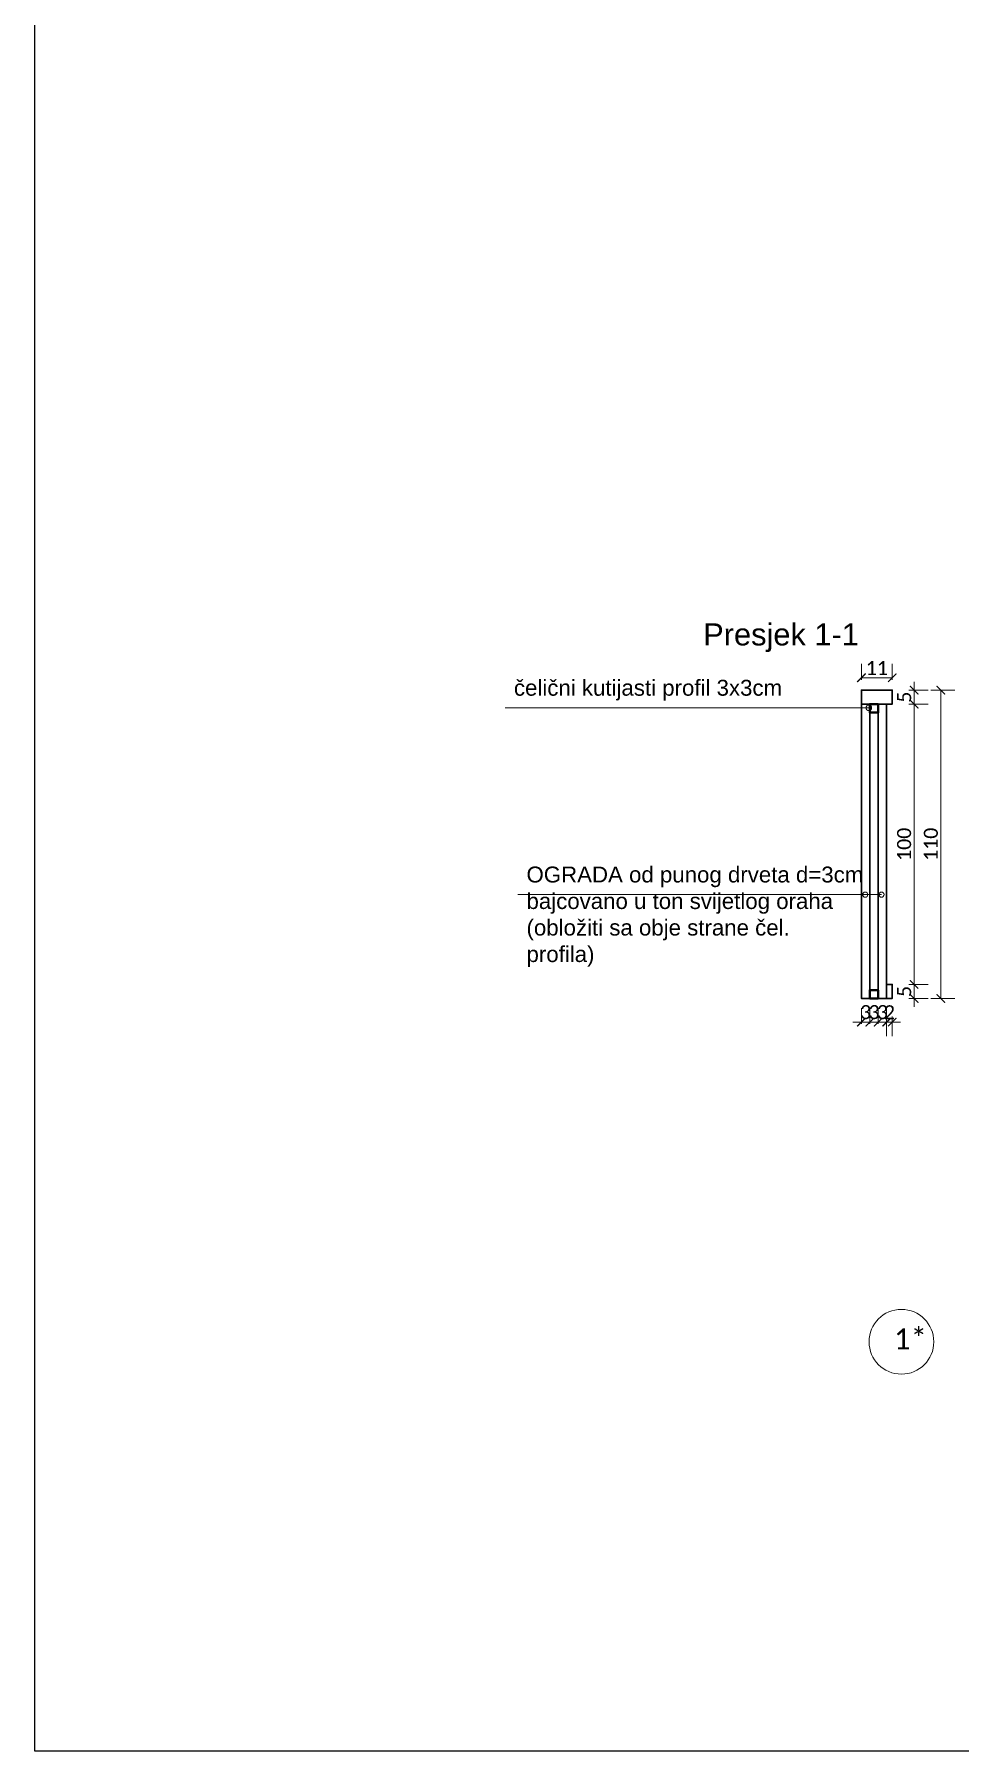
# Model space of a CAD drawing. Header units: centimetres. Extents: x -26724 to 60145, y -23645 to 6771.
# Drawn here: x 13347 to 13677, y 81 to 693 of the extents above; entities that cross this region are included whole.
import ezdxf

# ---------------------------------------------------------------- set-up
doc = ezdxf.new("R2010")
doc.units = ezdxf.units.CM
for name, color, linetype, lineweight in [('2.IZGLED', 7, 'Continuous', 13), ('4.KOTE', 88, 'Continuous', 15), ('kote', 7, 'Continuous', 20), ('zid', 7, 'Continuous', 40)]:
    doc.layers.add(name, color=color, linetype=linetype, lineweight=lineweight)
doc.layers.add('3.IZGLED 2', color=7, linetype='Continuous', lineweight=9, true_color=0x4a4a4a)
doc.layers.add('IZGLED 2', color=253, linetype='Continuous', lineweight=9, true_color=0x828282)
doc.layers.add('tekst @ 50', color=7, linetype='Continuous')
doc.styles.add('0.15', font='arial.ttf', dxfattribs={"height": 0.15})
doc.styles.add('Notes', font='arial.ttf', dxfattribs={"height": 3})
doc.styles.get("Standard").update_dxf_attribs({"font": 'calibri.ttf'})
doc.dimstyles.new('ja 1 30 izgledi zidova', dxfattribs={"dimtxt": 5, "dimasz": 3, "dimexe": 5, "dimexo": 5, "dimgap": 1, "dimtad": 1, "dimdec": 0, "dimtxsty": 'Standard', "dimblk": 'ARCHTICK', "dimcen": 2.5, "dimclrd": 256, "dimclrt": 7, "dimadec": 0, "dimazin": 0, "dimtfac": 1, "dimtdec": 0, "dimtix": 1, "dimtmove": 1, "dimatfit": 3, "dimldrblk": 'ARCHTICK', "dimfxl": 5, "dimfxlon": 1, "dimlwd": 0, "dimlwe": 9, "dimarcsym": 0})

# ---------------------------------------------------------------- blocks, each defined once
blk = doc.blocks.new('_ArchTick')
at = {"color": 0, "linetype": 'ByBlock', "const_width": 0.15}
blk.add_lwpolyline([(-0.5, -0.5), (0.5, 0.5)], dxfattribs=at)
blk = doc.blocks.new('*D315')
at = {"layer": '4.KOTE', "lineweight": 0, "transparency": 16777216}
for p, q in [((13660.42, 459.09), (13660.42, 462.09)), ((13660.42, 459.09), (13660.42, 454.09)), ((13660.42, 454.09), (13660.42, 451.09))]:
    blk.add_line(p, q, dxfattribs=at)
at = {"layer": '4.KOTE', "color": 0, "lineweight": 9, "transparency": 16777216}
for p, q in [((13658.54, 459.09), (13665.42, 459.09)), ((13658.54, 454.09), (13665.42, 454.09))]:
    blk.add_line(p, q, dxfattribs=at)
at = {"layer": 'Defpoints', "color": 0, "transparency": 16777216}
for p in [(13652.62, 459.09, 13.5), (13652.62, 454.09, 13.5), (13660.42, 454.09)]:
    blk.add_point(p, dxfattribs=at)
at = {"layer": '4.KOTE', "lineweight": 0, "transparency": 16777216, "xscale": 3, "yscale": 3, "zscale": 3}
for p, rotation in [((13660.42, 459.09), 270), ((13660.42, 454.09), 90)]:
    blk.add_blockref('_ArchTick', p, dxfattribs=dict(at, rotation=rotation))
at = {"layer": '4.KOTE', "color": 7, "transparency": 16777216, "insert": (13656.89, 456.59), "char_height": 5, "attachment_point": 5, "rotation": 90}
blk.add_mtext('5', dxfattribs=at)
blk = doc.blocks.new('*D316')
at = {"layer": '4.KOTE', "color": 0, "lineweight": 9, "transparency": 16777216}
for p, q in [((13658.54, 454.09), (13665.42, 454.09)), ((13658.54, 354.09), (13665.42, 354.09))]:
    blk.add_line(p, q, dxfattribs=at)
at = {"layer": '4.KOTE', "lineweight": 0, "transparency": 16777216}
blk.add_line((13660.42, 454.09), (13660.42, 354.09), dxfattribs=at)
at = {"layer": 'Defpoints', "color": 0, "transparency": 16777216}
for p in [(13652.62, 454.09, 13.5), (13652.62, 354.09, 13.5), (13660.42, 354.09)]:
    blk.add_point(p, dxfattribs=at)
at = {"layer": '4.KOTE', "lineweight": 0, "transparency": 16777216, "xscale": 3, "yscale": 3, "zscale": 3}
for p, rotation in [((13660.42, 454.09), 90), ((13660.42, 354.09), 270)]:
    blk.add_blockref('_ArchTick', p, dxfattribs=dict(at, rotation=rotation))
at = {"layer": '4.KOTE', "color": 7, "transparency": 16777216, "insert": (13656.86, 404.09), "char_height": 5, "attachment_point": 5, "rotation": 90}
blk.add_mtext('100', dxfattribs=at)
blk = doc.blocks.new('*D317')
at = {"layer": '4.KOTE', "lineweight": 0, "transparency": 16777216}
for p, q in [((13660.42, 354.09), (13660.42, 357.09)), ((13660.42, 354.09), (13660.42, 349.09)), ((13660.42, 349.09), (13660.42, 346.09))]:
    blk.add_line(p, q, dxfattribs=at)
at = {"layer": '4.KOTE', "color": 0, "lineweight": 9, "transparency": 16777216}
for p, q in [((13658.54, 354.09), (13665.42, 354.09)), ((13658.54, 349.09), (13665.42, 349.09))]:
    blk.add_line(p, q, dxfattribs=at)
at = {"layer": 'Defpoints', "color": 0, "transparency": 16777216}
for p in [(13652.62, 354.09, 13.5), (13652.62, 349.09, 13.5), (13660.42, 349.09)]:
    blk.add_point(p, dxfattribs=at)
at = {"layer": '4.KOTE', "lineweight": 0, "transparency": 16777216, "xscale": 3, "yscale": 3, "zscale": 3}
for p, rotation in [((13660.42, 354.09), 270), ((13660.42, 349.09), 90)]:
    blk.add_blockref('_ArchTick', p, dxfattribs=dict(at, rotation=rotation))
at = {"layer": '4.KOTE', "color": 7, "transparency": 16777216, "insert": (13656.89, 351.59), "char_height": 5, "attachment_point": 5, "rotation": 90}
blk.add_mtext('5', dxfattribs=at)
blk = doc.blocks.new('*D318')
at = {"layer": '4.KOTE', "color": 0, "lineweight": 9, "transparency": 16777216}
for p, q in [((13647.62, 340.99), (13647.62, 345.64)), ((13650.62, 340.99), (13650.62, 345.64))]:
    blk.add_line(p, q, dxfattribs=at)
at = {"layer": '4.KOTE', "lineweight": 0, "transparency": 16777216}
for p, q in [((13647.62, 340.64), (13644.62, 340.64)), ((13650.62, 340.64), (13647.62, 340.64)), ((13650.62, 340.64), (13653.62, 340.64))]:
    blk.add_line(p, q, dxfattribs=at)
at = {"layer": 'Defpoints', "color": 0, "transparency": 16777216}
for p in [(13647.62, 340.64), (13647.62, 338.55, 13.5), (13650.62, 338.55, 13.5)]:
    blk.add_point(p, dxfattribs=at)
at = {"layer": '4.KOTE', "lineweight": 0, "transparency": 16777216, "xscale": 3, "yscale": 3, "zscale": 3}
blk.add_blockref('_ArchTick', (13647.62, 340.64), dxfattribs=at)
at = {"layer": '4.KOTE', "lineweight": 0, "transparency": 16777216, "xscale": 3, "yscale": 3, "zscale": 3, "rotation": 180}
blk.add_blockref('_ArchTick', (13650.62, 340.64), dxfattribs=at)
at = {"layer": '4.KOTE', "color": 7, "transparency": 16777216, "insert": (13649.12, 344.2), "char_height": 5, "attachment_point": 5}
blk.add_mtext('3', dxfattribs=at)
blk = doc.blocks.new('*D1210')
at = {"layer": '4.KOTE', "color": 0, "lineweight": 9, "transparency": 16777216}
for p, q in [((13644.62, 340.05), (13644.62, 345.64)), ((13647.62, 340.05), (13647.62, 345.64))]:
    blk.add_line(p, q, dxfattribs=at)
at = {"layer": '4.KOTE', "lineweight": 0, "transparency": 16777216}
for p, q in [((13644.62, 340.64), (13641.62, 340.64)), ((13647.62, 340.64), (13644.62, 340.64)), ((13647.62, 340.64), (13650.62, 340.64))]:
    blk.add_line(p, q, dxfattribs=at)
at = {"layer": 'Defpoints', "color": 0, "transparency": 16777216}
for p in [(13644.62, 340.64), (13644.62, 336.55, 13.5), (13647.62, 336.55, 13.5)]:
    blk.add_point(p, dxfattribs=at)
at = {"layer": '4.KOTE', "lineweight": 0, "transparency": 16777216, "xscale": 3, "yscale": 3, "zscale": 3}
blk.add_blockref('_ArchTick', (13644.62, 340.64), dxfattribs=at)
at = {"layer": '4.KOTE', "lineweight": 0, "transparency": 16777216, "xscale": 3, "yscale": 3, "zscale": 3, "rotation": 180}
blk.add_blockref('_ArchTick', (13647.62, 340.64), dxfattribs=at)
at = {"layer": '4.KOTE', "color": 7, "transparency": 16777216, "insert": (13646.12, 344.2), "char_height": 5, "attachment_point": 5}
blk.add_mtext('3', dxfattribs=at)
blk = doc.blocks.new('*D1211')
at = {"layer": '4.KOTE', "color": 0, "lineweight": 9, "transparency": 16777216}
for p, q in [((13641.62, 340.05), (13641.62, 345.64)), ((13644.62, 340.05), (13644.62, 345.64))]:
    blk.add_line(p, q, dxfattribs=at)
at = {"layer": '4.KOTE', "lineweight": 0, "transparency": 16777216}
for p, q in [((13641.62, 340.64), (13638.62, 340.64)), ((13644.62, 340.64), (13641.62, 340.64)), ((13644.62, 340.64), (13647.62, 340.64))]:
    blk.add_line(p, q, dxfattribs=at)
at = {"layer": 'Defpoints', "color": 0, "transparency": 16777216}
for p in [(13641.62, 340.64), (13641.62, 336.55, 13.5), (13644.62, 336.55, 13.5)]:
    blk.add_point(p, dxfattribs=at)
at = {"layer": '4.KOTE', "lineweight": 0, "transparency": 16777216, "xscale": 3, "yscale": 3, "zscale": 3}
blk.add_blockref('_ArchTick', (13641.62, 340.64), dxfattribs=at)
at = {"layer": '4.KOTE', "lineweight": 0, "transparency": 16777216, "xscale": 3, "yscale": 3, "zscale": 3, "rotation": 180}
blk.add_blockref('_ArchTick', (13644.62, 340.64), dxfattribs=at)
at = {"layer": '4.KOTE', "color": 7, "transparency": 16777216, "insert": (13643.12, 344.2), "char_height": 5, "attachment_point": 5}
blk.add_mtext('3', dxfattribs=at)
blk = doc.blocks.new('*D1212')
at = {"layer": '4.KOTE', "lineweight": 0, "transparency": 16777216}
for p, q in [((13650.62, 340.64), (13647.62, 340.64)), ((13652.62, 340.64), (13650.62, 340.64)), ((13652.62, 340.64), (13655.62, 340.64))]:
    blk.add_line(p, q, dxfattribs=at)
at = {"layer": '4.KOTE', "color": 0, "lineweight": 9, "transparency": 16777216}
for p, q in [((13650.62, 342.7), (13650.62, 335.64)), ((13652.62, 342.7), (13652.62, 335.64))]:
    blk.add_line(p, q, dxfattribs=at)
at = {"layer": 'Defpoints', "color": 0, "transparency": 16777216}
for p in [(13650.62, 349.09, 13.5), (13652.62, 349.09, 13.5), (13650.62, 340.64)]:
    blk.add_point(p, dxfattribs=at)
at = {"layer": '4.KOTE', "lineweight": 0, "transparency": 16777216, "xscale": 3, "yscale": 3, "zscale": 3}
blk.add_blockref('_ArchTick', (13650.62, 340.64), dxfattribs=at)
at = {"layer": '4.KOTE', "lineweight": 0, "transparency": 16777216, "xscale": 3, "yscale": 3, "zscale": 3, "rotation": 180}
blk.add_blockref('_ArchTick', (13652.62, 340.64), dxfattribs=at)
at = {"layer": '4.KOTE', "color": 7, "transparency": 16777216, "insert": (13651.62, 344.16), "char_height": 5, "attachment_point": 5}
blk.add_mtext('2', dxfattribs=at)
blk = doc.blocks.new('*D1213')
at = {"layer": '4.KOTE', "color": 0, "lineweight": 9, "transparency": 16777216}
for p, q in [((13641.62, 462.78), (13641.62, 468.5)), ((13652.62, 462.78), (13652.62, 468.5))]:
    blk.add_line(p, q, dxfattribs=at)
at = {"layer": '4.KOTE', "lineweight": 0, "transparency": 16777216}
blk.add_line((13652.62, 463.5), (13641.62, 463.5), dxfattribs=at)
at = {"layer": 'Defpoints', "color": 0, "transparency": 16777216}
for p in [(13641.62, 463.5), (13641.62, 459.09, 13.5), (13652.62, 459.09, 13.5)]:
    blk.add_point(p, dxfattribs=at)
at = {"layer": '4.KOTE', "lineweight": 0, "transparency": 16777216, "xscale": 3, "yscale": 3, "zscale": 3, "rotation": 180}
blk.add_blockref('_ArchTick', (13641.62, 463.5), dxfattribs=at)
at = {"layer": '4.KOTE', "lineweight": 0, "transparency": 16777216, "xscale": 3, "yscale": 3, "zscale": 3}
blk.add_blockref('_ArchTick', (13652.62, 463.5), dxfattribs=at)
at = {"layer": '4.KOTE', "color": 7, "transparency": 16777216, "insert": (13647.12, 467), "char_height": 5, "attachment_point": 5}
blk.add_mtext('11', dxfattribs=at)
blk = doc.blocks.new('*D1214')
at = {"layer": '4.KOTE', "color": 0, "lineweight": 9, "transparency": 16777216}
for p, q in [((13666.4, 459.09), (13674.96, 459.09)), ((13666.4, 349.09), (13674.96, 349.09))]:
    blk.add_line(p, q, dxfattribs=at)
at = {"layer": '4.KOTE', "lineweight": 0, "transparency": 16777216}
blk.add_line((13669.96, 459.09), (13669.96, 349.09), dxfattribs=at)
at = {"layer": 'Defpoints', "color": 0, "transparency": 16777216}
for p in [(13652.62, 459.09, 13.5), (13652.62, 349.09, 13.5), (13669.96, 349.09)]:
    blk.add_point(p, dxfattribs=at)
at = {"layer": '4.KOTE', "lineweight": 0, "transparency": 16777216, "xscale": 3, "yscale": 3, "zscale": 3}
for p, rotation in [((13669.96, 459.09), 90), ((13669.96, 349.09), 270)]:
    blk.add_blockref('_ArchTick', p, dxfattribs=dict(at, rotation=rotation))
at = {"layer": '4.KOTE', "color": 7, "transparency": 16777216, "insert": (13666.4, 404.09), "char_height": 5, "attachment_point": 5, "rotation": 90}
blk.add_mtext('110', dxfattribs=at)

msp = doc.modelspace()

# ---------------------------------------------------------------- linework, layer by layer
at = {"layer": '2.IZGLED'}
msp.add_circle((13655.89, 226.61), 11.55, dxfattribs=at)
at = {"layer": '3.IZGLED 2', "ltscale": 0.8}
for points in [[(13644.29, 452.76), (13514.6, 452.76)], [(13648.78, 386.13), (13519.09, 386.13)]]:
    msp.add_lwpolyline(points, dxfattribs=at)
at = {"layer": '3.IZGLED 2', "lineweight": 30, "ltscale": 12, "elevation": 13.5}
msp.add_lwpolyline([(13644.62, 349.09), (13647.62, 349.09), (13647.62, 451.09), (13644.62, 451.09)], close=True, dxfattribs=at)
at = {"layer": '4.KOTE', "elevation": 13.5}
msp.add_lwpolyline([(13652.62, 459.09), (13642.62, 459.09)], dxfattribs=at)
at = {"layer": '4.KOTE'}
for centre, radius in [((13644.29, 452.76), 0.989), ((13642.98, 386.13), 0.91), ((13648.78, 386.13), 0.91)]:
    msp.add_circle(centre, radius, dxfattribs=at)
at = {"layer": 'kote', "lineweight": 30, "ltscale": 12, "elevation": 13.5}
for points in [[(13641.62, 454.09), (13652.62, 454.09), (13652.62, 459.09), (13641.62, 459.09)], [(13650.62, 349.09), (13652.62, 349.09), (13652.62, 354.09), (13650.62, 354.09)]]:
    msp.add_lwpolyline(points, close=True, dxfattribs=at)
at = {"layer": 'kote', "lineweight": 30, "elevation": 13.5}
msp.add_lwpolyline([(13647.62, 459.09), (13641.62, 459.09), (13641.62, 454.09), (13647.62, 454.09)], dxfattribs=at)
at = {"layer": 'kote', "lineweight": 30, "ltscale": 12, "elevation": 13.5}
for points in [[(13644.62, 451.09), (13644.62, 349.09), (13641.62, 349.09), (13641.62, 454.09)], [(13650.62, 459.09), (13647.62, 459.09)], [(13647.62, 454.09), (13647.62, 349.09), (13650.62, 349.09), (13650.62, 454.09)]]:
    msp.add_lwpolyline(points, dxfattribs=at)
at = {"layer": 'zid', "lineweight": 25, "ltscale": 12}
msp.add_lwpolyline([(13346.73, 80.73), (14606.73, 80.73), (14606.73, 971.73), (13346.73, 971.73)], close=True, dxfattribs=at)
at = {"layer": 'zid', "color": 1, "elevation": 13.5}
for points in [[(13647.62, 454.09), (13644.62, 454.09), (13644.62, 451.09), (13647.62, 451.09), (13647.62, 454.09)], [(13647.62, 352.09), (13644.62, 352.09), (13644.62, 349.09), (13647.62, 349.09), (13647.62, 352.09)]]:
    msp.add_lwpolyline(points, dxfattribs=at)

# ---------------------------------------------------------------- texts
at = {"layer": '2.IZGLED', "insert": (13653.25, 231.39), "char_height": 7.5, "attachment_point": 1}
msp.add_mtext_dynamic_manual_height_columns('{\\fCalibri|b0|i0|c238|p34;1*}', width=103.8984, gutter_width=12.5, heights=[0], dxfattribs=at)
at = {"layer": 'IZGLED 2', "color": 5, "style": '0.15'}
msp.add_text('Presjek 1-1', height=7.8586, dxfattribs=at).set_placement((13585.22, 475.05, 27))
at = {"layer": 'tekst @ 50', "ltscale": 0.8, "char_height": 5.6759, "attachment_point": 1, "style": 'Notes'}
for s, insert in [('{\\fArial|b0|i0|c238|p34;čelični kutijasti profil }3{\\fArial|b0|i0|c238|p34;x}3{\\fArial|b0|i0|c238|p34;cm}', (13517.73, 462.78)), ('{\\fArial|b0|i0|c238|p34;OGRADA} od punog drveta d={\\fArial|b0|i0|c238|p34;3cm}\\Pbajcovano u ton svijetlog oraha\\P(oblo{\\fArial|b0|i0|c238|p34;žiti sa obje strane čel.\\Pprofila)}', (13522.21, 396.15))]:
    msp.add_mtext_dynamic_manual_height_columns(s, width=290.6445, gutter_width=750, heights=[0], dxfattribs=dict(at, insert=insert))

# ---------------------------------------------------------------- dimensions: what is measured, and where the dimension line sits
at = {"layer": '4.KOTE'}
for base, p1, p2, picture, middle in [((13641.62, 463.5), (13652.62, 459.09, 13.5), (13641.62, 459.09, 13.5), '*D1213', (13647.12, 467)), ((13650.62, 340.64), (13652.62, 349.09, 13.5), (13650.62, 349.09, 13.5), '*D1212', (13651.62, 344.16)), ((13641.62, 340.64), (13644.62, 336.55, 13.5), (13641.62, 336.55, 13.5), '*D1211', (13643.12, 344.2)), ((13644.62, 340.64), (13647.62, 336.55, 13.5), (13644.62, 336.55, 13.5), '*D1210', (13646.12, 344.2)), ((13647.62, 340.64), (13650.62, 338.55, 13.5), (13647.62, 338.55, 13.5), '*D318', (13649.12, 344.2))]:
    dim = msp.add_linear_dim(base=base, p1=p1, p2=p2, dimstyle='ja 1 30 izgledi zidova', dxfattribs=at)
    dim.commit()
    dim.dimension.update_dxf_attribs({"geometry": picture, "text_midpoint": middle})
for base, p1, p2, picture, middle in [((13660.42, 454.09), (13652.62, 459.09, 13.5), (13652.62, 454.09, 13.5), '*D315', (13656.89, 456.59)), ((13669.96, 349.09), (13652.62, 459.09, 13.5), (13652.62, 349.09, 13.5), '*D1214', (13666.4, 404.09)), ((13660.42, 354.09), (13652.62, 454.09, 13.5), (13652.62, 354.09, 13.5), '*D316', (13656.86, 404.09)), ((13660.42, 349.09), (13652.62, 354.09, 13.5), (13652.62, 349.09, 13.5), '*D317', (13656.89, 351.59))]:
    dim = msp.add_linear_dim(base=base, p1=p1, p2=p2, angle=90, dimstyle='ja 1 30 izgledi zidova', dxfattribs=at)
    dim.commit()
    dim.dimension.update_dxf_attribs({"geometry": picture, "text_midpoint": middle})

doc.saveas('drawing.dxf')
